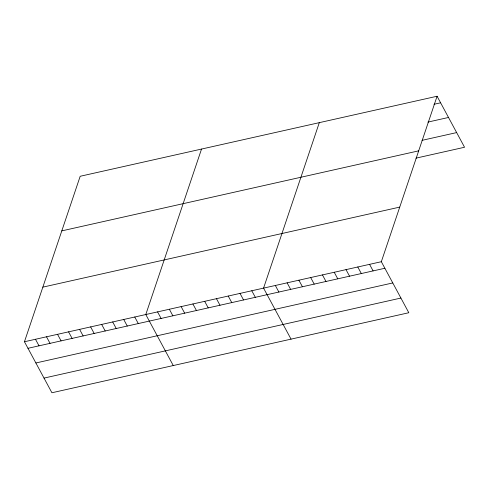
<?xml version="1.0" encoding="UTF-8"?>
<svg xmlns="http://www.w3.org/2000/svg" width="489" height="489" viewBox="0 0 489 489"><rect width="100%" height="100%" fill="white"/><g stroke="black" fill="none" stroke-linecap="round" stroke-linejoin="round"><path stroke-width="0.73" d="M437.08 96.241L381.341 261.707L408.81 312.728L51.92 392.759L24.45 341.744L80.19 176.272L437.08 96.241L464.55 147.256L415.968 158.149M201.529 149.066L145.795 314.531L173.265 365.552M319.305 122.653L263.565 288.119L291.041 339.14M433.987 104.285L440.613 102.8M427.899 122.091L448.511 117.47M422.056 140.343L456.653 132.586M61.791 230.881L418.688 150.844M42.843 287.141L399.733 207.104M24.45 341.744L381.341 261.707M27.983 348.302L384.874 268.265M35.88 362.972L392.777 282.935M44.022 378.089L400.913 298.052M369.568 264.347L373.095 270.906M357.789 266.988L361.322 273.547M346.01 269.628L349.543 276.193M334.231 272.269L337.765 278.834M322.453 274.916L325.986 281.475M310.68 277.556L314.207 284.115M298.901 280.197L302.434 286.756M287.122 282.838L290.655 289.396M275.344 285.478L278.877 292.037M251.792 290.759L255.325 297.318M240.013 293.4L243.546 299.959M228.235 296.041L231.768 302.605M216.456 298.681L219.989 305.246M204.683 301.328L208.21 307.887M192.904 303.969L196.437 310.527M181.126 306.609L184.659 313.168M169.347 309.25L172.88 315.808M157.568 311.89L161.101 318.449M134.762 317.006L138.295 323.565M123.729 319.476L127.262 326.041M112.702 321.951L116.229 328.51M101.669 324.427L105.202 330.986M90.636 326.903L94.169 333.461M79.603 329.372L83.136 335.937M68.576 331.848L72.109 338.406M57.543 334.323L61.076 340.882M46.51 336.793L50.043 343.357M35.483 339.268L39.016 345.827"/></g></svg>
